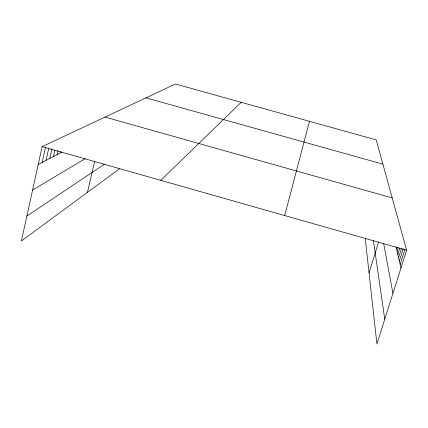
<?xml version="1.0" encoding="UTF-8"?>
<svg xmlns="http://www.w3.org/2000/svg" width="428" height="428" viewBox="0 0 428 428"><rect width="100%" height="100%" fill="white"/><g stroke="black" fill="none" stroke-linecap="round" stroke-linejoin="round"><path stroke-width="0.64" d="M365.266 238.722L376.918 344.005L406.6 250.182L376.239 139.913L175.453 83.995L42.147 146.633L21.4 240.985L119.417 168.867M42.19 162.405L45.502 147.398M46.058 160.382L48.771 148.142M49.819 158.414L51.943 148.869M53.489 156.493L54.896 150.207M57.068 154.62L57.935 150.752M60.562 152.796L60.846 151.523M87.435 192.397L94.738 161.121M284.684 215.546L309.481 121.322M369.048 272.936L378.668 241.788M396.349 248.219L396.745 246.951M397.072 251.295L398.238 247.587M397.815 254.451L399.779 248.197M398.575 257.693L401.566 248.192M399.356 261.016L403.256 248.652M400.159 264.429L404.904 249.406M160.784 180.343L241.215 102.308M26.884 216.054L104.357 164.229M32.603 190.043L85.209 158.654M38.22 164.48L61.696 152.202M145.948 97.857L382.91 164.149M105.015 117.09L392.214 197.929M42.147 146.633L406.6 250.182M396.066 247.02L400.983 267.939M383.649 243.446L392.941 293.362M373.403 240.67L384.756 319.224"/></g></svg>
